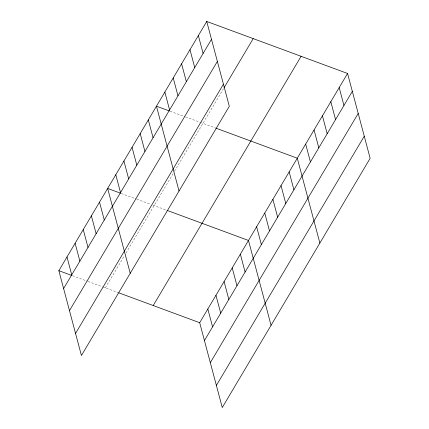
<?xml version="1.0" encoding="UTF-8"?>
<svg xmlns="http://www.w3.org/2000/svg" width="429" height="429" viewBox="0 0 429 429"><rect width="100%" height="100%" fill="white"/><g stroke="black" fill="none" stroke-linecap="round" stroke-linejoin="round"><path stroke-width="0.32" stroke-dasharray="2.15 1.61" d="M105.33 287.854L124.308 255.872M126.003 253.013L173.107 173.622M174.464 171.337L223.713 88.331M170.088 111.229L184.963 116.72M185.58 116.951L199.834 122.211M200.456 122.442L215.208 127.896M121.289 193.474L136.159 198.97M136.781 199.195L150.413 204.231M152.89 205.148L167.02 210.371M72.485 275.724L87.36 281.215M87.977 281.445L102.231 286.711M102.847 286.937L118.222 292.616"/><path stroke-width="0.64" d="M206.735 21.45L229.311 106.29L81.43 355.528L58.853 270.688L206.735 21.45L347.57 73.472L370.147 158.312L222.265 407.55L199.689 322.71L347.57 73.472M63.605 288.545L211.492 39.312M69.487 310.65L217.369 61.417M75.547 333.424L223.429 84.186M224.051 87.768L253.212 38.615M153.212 305.545L301.099 56.306M204.44 340.572L352.327 91.334M210.323 362.671L358.204 113.438M216.382 385.446L364.264 136.208M169.471 110.998L156.456 106.188L179.032 191.034M215.825 128.121L297.292 158.215L319.868 243.055M120.667 193.248L107.652 188.438L130.228 273.278M167.02 210.371L248.488 240.46L271.064 325.3M58.853 270.688L71.868 275.493M118.833 292.841L199.689 322.71M339.194 87.596L343.945 105.459M330.813 101.721L335.564 119.578M322.431 115.841L327.182 133.703M314.055 129.966L318.806 147.828M305.673 144.09L310.424 161.947M289.157 171.922L293.913 189.784M281.027 185.628L285.778 203.491M272.892 199.335L277.643 217.197M264.757 213.047L269.509 230.904M256.622 226.753L261.374 244.616M198.359 35.575L203.11 53.432M189.977 49.694L194.728 67.557M240.358 254.172L245.109 272.029M181.596 63.819L186.347 81.682M232.223 267.878L236.974 285.735M173.219 77.944L177.971 95.806M224.088 281.585L228.839 299.447M164.838 92.069L169.589 109.926M215.953 295.291L220.71 313.154M207.824 309.003L212.575 326.86M148.321 119.9L153.078 137.757M140.192 133.607L144.943 151.469M132.057 147.313L136.808 165.176M123.922 161.025L128.673 178.882M115.787 174.732L120.538 192.594M99.523 202.145L104.274 220.007M91.388 215.857L96.139 233.714M83.253 229.563L88.004 247.426M75.118 243.27L79.874 261.132M66.988 256.982L71.74 274.839"/></g></svg>
